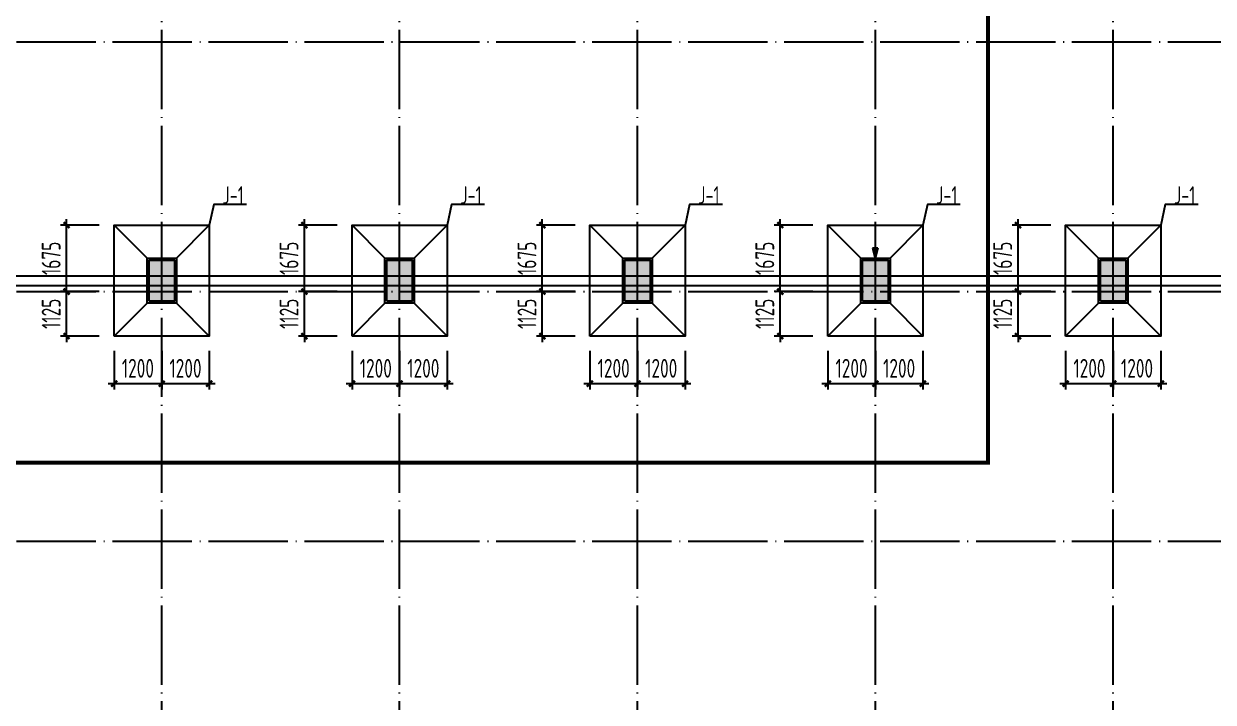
# Model space of a CAD drawing. Extents: x 2303022 to 2899168, y 17226141 to 18257813.
# Drawn here: x 2453829 to 2483829, y 18082017 to 18099136 of the extents above; entities that cross this region are included whole.
import ezdxf
from ezdxf.enums import TextEntityAlignment as Align

# ---------------------------------------------------------------- set-up
doc = ezdxf.new("R2010")
doc.units = 0
doc.header["$LTSCALE"] = 1000
doc.header["$MEASUREMENT"] = 0
for name, pattern in [('94', [0]), ('DASH', [0.35, 0.25, -0.1]), ('DOTE', [2.42, 2, -0.2, 0.02, -0.2])]:
    doc.linetypes.add(name, pattern=pattern)
doc.layers.get('Defpoints').update_dxf_attribs({"color": 250})
for name, color, linetype in [('1', 7, 'Continuous'), ('3', 3, 'Continuous'), ('3T_WOOD', 21, 'Continuous'), ('AXIS', 171, 'Continuous'), ('COLU', 253, 'Continuous'), ('COLU_DIM', 3, 'Continuous'), ('COLU_HATCH', 251, 'Continuous'), ('dim', 7, 'Continuous'), ('DOTE', 1, 'DOTE'), ('LVTRY', 6, 'Continuous'), ('搅拌桩', 136, 'Continuous')]:
    doc.layers.add(name, color=color, linetype=linetype)
doc.styles.add('TSSD_Dimension', font='Tssdeng.shx', dxfattribs={"width": 0.7, "bigfont": 'hztxt.shx'})
doc.styles.add('TSSD_REIN', font='tssdeng.shx', dxfattribs={"width": 0.7, "bigfont": 'tssdchn.shx'})
doc.dimstyles.new('TSSD_150_150', dxfattribs={"dimtxt": 475, "dimasz": 150, "dimexe": 150, "dimexo": 375, "dimgap": 150, "dimtad": 1, "dimdec": 0, "dimzin": 0, "dimdsep": 46, "dimtxsty": 'TSSD_Dimension', "dimblk": 'ARCHTICK', "dimcen": 0, "dimdle": 150, "dimclrt": 7, "dimadec": 0, "dimazin": 0, "dimtfac": 1, "dimtdec": 0, "dimtix": 1, "dimtmove": 2, "dimatfit": 3, "dimfxl": 0, "dimtolj": 1, "dimtzin": 0, "dimarcsym": 0})

# ---------------------------------------------------------------- blocks, each defined once
blk = doc.blocks.new('_ArchTick')
at = {"color": 0, "linetype": 'ByBlock', "const_width": 0.4}
blk.add_lwpolyline([(-0.5, -0.5), (0.5, 0.5)], dxfattribs=at)
blk = doc.blocks.new('*D492')
at = {"layer": 'COLU_DIM', "color": 0, "lineweight": -2}
for p, q in [((2457307, 18090880), (2457307, 18089905)), ((2458507, 18090880), (2458507, 18089905)), ((2458657, 18090055), (2457157, 18090055))]:
    blk.add_line(p, q, dxfattribs=at)
at = {"layer": 'Defpoints', "color": 0}
for p in [(2457307, 18091255), (2458507, 18091255), (2457307, 18090055)]:
    blk.add_point(p, dxfattribs=at)
at = {"layer": 'COLU_DIM', "color": 0, "lineweight": -2, "xscale": 150, "yscale": 150, "zscale": 150, "rotation": 180}
blk.add_blockref('_ArchTick', (2457307, 18090055), dxfattribs=at)
at = {"layer": 'COLU_DIM', "color": 0, "lineweight": -2, "xscale": 150, "yscale": 150, "zscale": 150}
blk.add_blockref('_ArchTick', (2458507, 18090055), dxfattribs=at)
at = {"layer": 'COLU_DIM', "color": 7, "insert": (2457907, 18090443), "char_height": 475, "attachment_point": 5, "style": 'TSSD_Dimension'}
blk.add_mtext('\\A1;1200', dxfattribs=at)
blk = doc.blocks.new('*D493')
at = {"layer": 'COLU_DIM', "color": 0, "lineweight": -2}
for p, q in [((2456107, 18090880), (2456107, 18089905)), ((2457307, 18090880), (2457307, 18089905)), ((2457457, 18090055), (2455957, 18090055))]:
    blk.add_line(p, q, dxfattribs=at)
at = {"layer": 'Defpoints', "color": 0}
for p in [(2456107, 18091255), (2457307, 18091255), (2456107, 18090055)]:
    blk.add_point(p, dxfattribs=at)
at = {"layer": 'COLU_DIM', "color": 0, "lineweight": -2, "xscale": 150, "yscale": 150, "zscale": 150, "rotation": 180}
blk.add_blockref('_ArchTick', (2456107, 18090055), dxfattribs=at)
at = {"layer": 'COLU_DIM', "color": 0, "lineweight": -2, "xscale": 150, "yscale": 150, "zscale": 150}
blk.add_blockref('_ArchTick', (2457307, 18090055), dxfattribs=at)
at = {"layer": 'COLU_DIM', "color": 7, "insert": (2456707, 18090443), "char_height": 475, "attachment_point": 5, "style": 'TSSD_Dimension'}
blk.add_mtext('\\A1;1200', dxfattribs=at)
blk = doc.blocks.new('*D494')
at = {"layer": 'COLU_DIM', "color": 0, "lineweight": -2}
for p, q in [((2454907, 18092380), (2454907, 18092530)), ((2455732, 18092380), (2454757, 18092380)), ((2454907, 18091255), (2454907, 18092380)), ((2455732, 18091255), (2454757, 18091255)), ((2454907, 18091255), (2454907, 18091105))]:
    blk.add_line(p, q, dxfattribs=at)
at = {"layer": 'Defpoints', "color": 0}
for p in [(2454907, 18092380), (2456107, 18092380), (2456107, 18091255)]:
    blk.add_point(p, dxfattribs=at)
at = {"layer": 'COLU_DIM', "color": 0, "lineweight": -2, "xscale": 150, "yscale": 150, "zscale": 150}
for p, rotation in [((2454907, 18092380), 270), ((2454907, 18091255), 90)]:
    blk.add_blockref('_ArchTick', p, dxfattribs=dict(at, rotation=rotation))
at = {"layer": 'COLU_DIM', "color": 7, "insert": (2454519, 18091818), "char_height": 475, "attachment_point": 5, "rotation": 90, "style": 'TSSD_Dimension'}
blk.add_mtext('\\A1;1125', dxfattribs=at)
blk = doc.blocks.new('*D495')
at = {"layer": 'COLU_DIM', "color": 0, "lineweight": -2}
for p, q in [((2454907, 18092230), (2454907, 18094205)), ((2455732, 18094055), (2454757, 18094055)), ((2455732, 18092380), (2454757, 18092380))]:
    blk.add_line(p, q, dxfattribs=at)
at = {"layer": 'Defpoints', "color": 0}
for p in [(2454907, 18094055), (2456107, 18094055), (2456107, 18092380)]:
    blk.add_point(p, dxfattribs=at)
at = {"layer": 'COLU_DIM', "color": 0, "lineweight": -2, "xscale": 150, "yscale": 150, "zscale": 150}
for p, rotation in [((2454907, 18094055), 90), ((2454907, 18092380), 270)]:
    blk.add_blockref('_ArchTick', p, dxfattribs=dict(at, rotation=rotation))
at = {"layer": 'COLU_DIM', "color": 7, "insert": (2454519, 18093218), "char_height": 475, "attachment_point": 5, "rotation": 90, "style": 'TSSD_Dimension'}
blk.add_mtext('\\A1;1675', dxfattribs=at)
blk = doc.blocks.new('*D496')
at = {"layer": 'COLU_DIM', "color": 0, "lineweight": -2}
for p, q in [((2463307, 18090880), (2463307, 18089905)), ((2464507, 18090880), (2464507, 18089905)), ((2464657, 18090055), (2463157, 18090055))]:
    blk.add_line(p, q, dxfattribs=at)
at = {"layer": 'Defpoints', "color": 0}
for p in [(2463307, 18091255), (2464507, 18091255), (2463307, 18090055)]:
    blk.add_point(p, dxfattribs=at)
at = {"layer": 'COLU_DIM', "color": 0, "lineweight": -2, "xscale": 150, "yscale": 150, "zscale": 150, "rotation": 180}
blk.add_blockref('_ArchTick', (2463307, 18090055), dxfattribs=at)
at = {"layer": 'COLU_DIM', "color": 0, "lineweight": -2, "xscale": 150, "yscale": 150, "zscale": 150}
blk.add_blockref('_ArchTick', (2464507, 18090055), dxfattribs=at)
at = {"layer": 'COLU_DIM', "color": 7, "insert": (2463907, 18090443), "char_height": 475, "attachment_point": 5, "style": 'TSSD_Dimension'}
blk.add_mtext('\\A1;1200', dxfattribs=at)
blk = doc.blocks.new('*D497')
at = {"layer": 'COLU_DIM', "color": 0, "lineweight": -2}
for p, q in [((2462107, 18090880), (2462107, 18089905)), ((2463307, 18090880), (2463307, 18089905)), ((2463457, 18090055), (2461957, 18090055))]:
    blk.add_line(p, q, dxfattribs=at)
at = {"layer": 'Defpoints', "color": 0}
for p in [(2462107, 18091255), (2463307, 18091255), (2462107, 18090055)]:
    blk.add_point(p, dxfattribs=at)
at = {"layer": 'COLU_DIM', "color": 0, "lineweight": -2, "xscale": 150, "yscale": 150, "zscale": 150, "rotation": 180}
blk.add_blockref('_ArchTick', (2462107, 18090055), dxfattribs=at)
at = {"layer": 'COLU_DIM', "color": 0, "lineweight": -2, "xscale": 150, "yscale": 150, "zscale": 150}
blk.add_blockref('_ArchTick', (2463307, 18090055), dxfattribs=at)
at = {"layer": 'COLU_DIM', "color": 7, "insert": (2462707, 18090443), "char_height": 475, "attachment_point": 5, "style": 'TSSD_Dimension'}
blk.add_mtext('\\A1;1200', dxfattribs=at)
blk = doc.blocks.new('*D498')
at = {"layer": 'COLU_DIM', "color": 0, "lineweight": -2}
for p, q in [((2460907, 18092380), (2460907, 18092530)), ((2461732, 18092380), (2460757, 18092380)), ((2460907, 18091255), (2460907, 18092380)), ((2461732, 18091255), (2460757, 18091255)), ((2460907, 18091255), (2460907, 18091105))]:
    blk.add_line(p, q, dxfattribs=at)
at = {"layer": 'Defpoints', "color": 0}
for p in [(2460907, 18092380), (2462107, 18092380), (2462107, 18091255)]:
    blk.add_point(p, dxfattribs=at)
at = {"layer": 'COLU_DIM', "color": 0, "lineweight": -2, "xscale": 150, "yscale": 150, "zscale": 150}
for p, rotation in [((2460907, 18092380), 270), ((2460907, 18091255), 90)]:
    blk.add_blockref('_ArchTick', p, dxfattribs=dict(at, rotation=rotation))
at = {"layer": 'COLU_DIM', "color": 7, "insert": (2460519, 18091818), "char_height": 475, "attachment_point": 5, "rotation": 90, "style": 'TSSD_Dimension'}
blk.add_mtext('\\A1;1125', dxfattribs=at)
blk = doc.blocks.new('*D499')
at = {"layer": 'COLU_DIM', "color": 0, "lineweight": -2}
for p, q in [((2460907, 18092230), (2460907, 18094205)), ((2461732, 18094055), (2460757, 18094055)), ((2461732, 18092380), (2460757, 18092380))]:
    blk.add_line(p, q, dxfattribs=at)
at = {"layer": 'Defpoints', "color": 0}
for p in [(2460907, 18094055), (2462107, 18094055), (2462107, 18092380)]:
    blk.add_point(p, dxfattribs=at)
at = {"layer": 'COLU_DIM', "color": 0, "lineweight": -2, "xscale": 150, "yscale": 150, "zscale": 150}
for p, rotation in [((2460907, 18094055), 90), ((2460907, 18092380), 270)]:
    blk.add_blockref('_ArchTick', p, dxfattribs=dict(at, rotation=rotation))
at = {"layer": 'COLU_DIM', "color": 7, "insert": (2460519, 18093218), "char_height": 475, "attachment_point": 5, "rotation": 90, "style": 'TSSD_Dimension'}
blk.add_mtext('\\A1;1675', dxfattribs=at)
blk = doc.blocks.new('*D516')
at = {"layer": 'COLU_DIM', "color": 0, "lineweight": -2}
for p, q in [((2469307, 18090880), (2469307, 18089905)), ((2470507, 18090880), (2470507, 18089905)), ((2470657, 18090055), (2469157, 18090055))]:
    blk.add_line(p, q, dxfattribs=at)
at = {"layer": 'Defpoints', "color": 0}
for p in [(2469307, 18091255), (2470507, 18091255), (2469307, 18090055)]:
    blk.add_point(p, dxfattribs=at)
at = {"layer": 'COLU_DIM', "color": 0, "lineweight": -2, "xscale": 150, "yscale": 150, "zscale": 150, "rotation": 180}
blk.add_blockref('_ArchTick', (2469307, 18090055), dxfattribs=at)
at = {"layer": 'COLU_DIM', "color": 0, "lineweight": -2, "xscale": 150, "yscale": 150, "zscale": 150}
blk.add_blockref('_ArchTick', (2470507, 18090055), dxfattribs=at)
at = {"layer": 'COLU_DIM', "color": 7, "insert": (2469907, 18090443), "char_height": 475, "attachment_point": 5, "style": 'TSSD_Dimension'}
blk.add_mtext('\\A1;1200', dxfattribs=at)
blk = doc.blocks.new('*D517')
at = {"layer": 'COLU_DIM', "color": 0, "lineweight": -2}
for p, q in [((2468107, 18090880), (2468107, 18089905)), ((2469307, 18090880), (2469307, 18089905)), ((2469457, 18090055), (2467957, 18090055))]:
    blk.add_line(p, q, dxfattribs=at)
at = {"layer": 'Defpoints', "color": 0}
for p in [(2468107, 18091255), (2469307, 18091255), (2468107, 18090055)]:
    blk.add_point(p, dxfattribs=at)
at = {"layer": 'COLU_DIM', "color": 0, "lineweight": -2, "xscale": 150, "yscale": 150, "zscale": 150, "rotation": 180}
blk.add_blockref('_ArchTick', (2468107, 18090055), dxfattribs=at)
at = {"layer": 'COLU_DIM', "color": 0, "lineweight": -2, "xscale": 150, "yscale": 150, "zscale": 150}
blk.add_blockref('_ArchTick', (2469307, 18090055), dxfattribs=at)
at = {"layer": 'COLU_DIM', "color": 7, "insert": (2468707, 18090443), "char_height": 475, "attachment_point": 5, "style": 'TSSD_Dimension'}
blk.add_mtext('\\A1;1200', dxfattribs=at)
blk = doc.blocks.new('*D518')
at = {"layer": 'COLU_DIM', "color": 0, "lineweight": -2}
for p, q in [((2466907, 18092380), (2466907, 18092530)), ((2467732, 18092380), (2466757, 18092380)), ((2466907, 18091255), (2466907, 18092380)), ((2467732, 18091255), (2466757, 18091255)), ((2466907, 18091255), (2466907, 18091105))]:
    blk.add_line(p, q, dxfattribs=at)
at = {"layer": 'Defpoints', "color": 0}
for p in [(2466907, 18092380), (2468107, 18092380), (2468107, 18091255)]:
    blk.add_point(p, dxfattribs=at)
at = {"layer": 'COLU_DIM', "color": 0, "lineweight": -2, "xscale": 150, "yscale": 150, "zscale": 150}
for p, rotation in [((2466907, 18092380), 270), ((2466907, 18091255), 90)]:
    blk.add_blockref('_ArchTick', p, dxfattribs=dict(at, rotation=rotation))
at = {"layer": 'COLU_DIM', "color": 7, "insert": (2466519, 18091818), "char_height": 475, "attachment_point": 5, "rotation": 90, "style": 'TSSD_Dimension'}
blk.add_mtext('\\A1;1125', dxfattribs=at)
blk = doc.blocks.new('*D519')
at = {"layer": 'COLU_DIM', "color": 0, "lineweight": -2}
for p, q in [((2466907, 18092230), (2466907, 18094205)), ((2467732, 18094055), (2466757, 18094055)), ((2467732, 18092380), (2466757, 18092380))]:
    blk.add_line(p, q, dxfattribs=at)
at = {"layer": 'Defpoints', "color": 0}
for p in [(2466907, 18094055), (2468107, 18094055), (2468107, 18092380)]:
    blk.add_point(p, dxfattribs=at)
at = {"layer": 'COLU_DIM', "color": 0, "lineweight": -2, "xscale": 150, "yscale": 150, "zscale": 150}
for p, rotation in [((2466907, 18094055), 90), ((2466907, 18092380), 270)]:
    blk.add_blockref('_ArchTick', p, dxfattribs=dict(at, rotation=rotation))
at = {"layer": 'COLU_DIM', "color": 7, "insert": (2466519, 18093218), "char_height": 475, "attachment_point": 5, "rotation": 90, "style": 'TSSD_Dimension'}
blk.add_mtext('\\A1;1675', dxfattribs=at)
blk = doc.blocks.new('*D504')
at = {"layer": 'COLU_DIM', "color": 0, "lineweight": -2}
for p, q in [((2475307, 18090880), (2475307, 18089905)), ((2476507, 18090880), (2476507, 18089905)), ((2476657, 18090055), (2475157, 18090055))]:
    blk.add_line(p, q, dxfattribs=at)
at = {"layer": 'Defpoints', "color": 0}
for p in [(2475307, 18091255), (2476507, 18091255), (2475307, 18090055)]:
    blk.add_point(p, dxfattribs=at)
at = {"layer": 'COLU_DIM', "color": 0, "lineweight": -2, "xscale": 150, "yscale": 150, "zscale": 150, "rotation": 180}
blk.add_blockref('_ArchTick', (2475307, 18090055), dxfattribs=at)
at = {"layer": 'COLU_DIM', "color": 0, "lineweight": -2, "xscale": 150, "yscale": 150, "zscale": 150}
blk.add_blockref('_ArchTick', (2476507, 18090055), dxfattribs=at)
at = {"layer": 'COLU_DIM', "color": 7, "insert": (2475907, 18090443), "char_height": 475, "attachment_point": 5, "style": 'TSSD_Dimension'}
blk.add_mtext('\\A1;1200', dxfattribs=at)
blk = doc.blocks.new('*D505')
at = {"layer": 'COLU_DIM', "color": 0, "lineweight": -2}
for p, q in [((2474107, 18090880), (2474107, 18089905)), ((2475307, 18090880), (2475307, 18089905)), ((2475457, 18090055), (2473957, 18090055))]:
    blk.add_line(p, q, dxfattribs=at)
at = {"layer": 'Defpoints', "color": 0}
for p in [(2474107, 18091255), (2475307, 18091255), (2474107, 18090055)]:
    blk.add_point(p, dxfattribs=at)
at = {"layer": 'COLU_DIM', "color": 0, "lineweight": -2, "xscale": 150, "yscale": 150, "zscale": 150, "rotation": 180}
blk.add_blockref('_ArchTick', (2474107, 18090055), dxfattribs=at)
at = {"layer": 'COLU_DIM', "color": 0, "lineweight": -2, "xscale": 150, "yscale": 150, "zscale": 150}
blk.add_blockref('_ArchTick', (2475307, 18090055), dxfattribs=at)
at = {"layer": 'COLU_DIM', "color": 7, "insert": (2474707, 18090443), "char_height": 475, "attachment_point": 5, "style": 'TSSD_Dimension'}
blk.add_mtext('\\A1;1200', dxfattribs=at)
blk = doc.blocks.new('*D506')
at = {"layer": 'COLU_DIM', "color": 0, "lineweight": -2}
for p, q in [((2472907, 18092380), (2472907, 18092530)), ((2473732, 18092380), (2472757, 18092380)), ((2472907, 18091255), (2472907, 18092380)), ((2473732, 18091255), (2472757, 18091255)), ((2472907, 18091255), (2472907, 18091105))]:
    blk.add_line(p, q, dxfattribs=at)
at = {"layer": 'Defpoints', "color": 0}
for p in [(2472907, 18092380), (2474107, 18092380), (2474107, 18091255)]:
    blk.add_point(p, dxfattribs=at)
at = {"layer": 'COLU_DIM', "color": 0, "lineweight": -2, "xscale": 150, "yscale": 150, "zscale": 150}
for p, rotation in [((2472907, 18092380), 270), ((2472907, 18091255), 90)]:
    blk.add_blockref('_ArchTick', p, dxfattribs=dict(at, rotation=rotation))
at = {"layer": 'COLU_DIM', "color": 7, "insert": (2472519, 18091818), "char_height": 475, "attachment_point": 5, "rotation": 90, "style": 'TSSD_Dimension'}
blk.add_mtext('\\A1;1125', dxfattribs=at)
blk = doc.blocks.new('*D507')
at = {"layer": 'COLU_DIM', "color": 0, "lineweight": -2}
for p, q in [((2472907, 18092230), (2472907, 18094205)), ((2473732, 18094055), (2472757, 18094055)), ((2473732, 18092380), (2472757, 18092380))]:
    blk.add_line(p, q, dxfattribs=at)
at = {"layer": 'Defpoints', "color": 0}
for p in [(2472907, 18094055), (2474107, 18094055), (2474107, 18092380)]:
    blk.add_point(p, dxfattribs=at)
at = {"layer": 'COLU_DIM', "color": 0, "lineweight": -2, "xscale": 150, "yscale": 150, "zscale": 150}
for p, rotation in [((2472907, 18094055), 90), ((2472907, 18092380), 270)]:
    blk.add_blockref('_ArchTick', p, dxfattribs=dict(at, rotation=rotation))
at = {"layer": 'COLU_DIM', "color": 7, "insert": (2472519, 18093218), "char_height": 475, "attachment_point": 5, "rotation": 90, "style": 'TSSD_Dimension'}
blk.add_mtext('\\A1;1675', dxfattribs=at)
blk = doc.blocks.new('*D508')
at = {"layer": 'COLU_DIM', "color": 0, "lineweight": -2}
for p, q in [((2481307, 18090880), (2481307, 18089905)), ((2482507, 18090880), (2482507, 18089905)), ((2482657, 18090055), (2481157, 18090055))]:
    blk.add_line(p, q, dxfattribs=at)
at = {"layer": 'Defpoints', "color": 0}
for p in [(2481307, 18091255), (2482507, 18091255), (2481307, 18090055)]:
    blk.add_point(p, dxfattribs=at)
at = {"layer": 'COLU_DIM', "color": 0, "lineweight": -2, "xscale": 150, "yscale": 150, "zscale": 150, "rotation": 180}
blk.add_blockref('_ArchTick', (2481307, 18090055), dxfattribs=at)
at = {"layer": 'COLU_DIM', "color": 0, "lineweight": -2, "xscale": 150, "yscale": 150, "zscale": 150}
blk.add_blockref('_ArchTick', (2482507, 18090055), dxfattribs=at)
at = {"layer": 'COLU_DIM', "color": 7, "insert": (2481907, 18090443), "char_height": 475, "attachment_point": 5, "style": 'TSSD_Dimension'}
blk.add_mtext('\\A1;1200', dxfattribs=at)
blk = doc.blocks.new('*D509')
at = {"layer": 'COLU_DIM', "color": 0, "lineweight": -2}
for p, q in [((2480107, 18090880), (2480107, 18089905)), ((2481307, 18090880), (2481307, 18089905)), ((2481457, 18090055), (2479957, 18090055))]:
    blk.add_line(p, q, dxfattribs=at)
at = {"layer": 'Defpoints', "color": 0}
for p in [(2480107, 18091255), (2481307, 18091255), (2480107, 18090055)]:
    blk.add_point(p, dxfattribs=at)
at = {"layer": 'COLU_DIM', "color": 0, "lineweight": -2, "xscale": 150, "yscale": 150, "zscale": 150, "rotation": 180}
blk.add_blockref('_ArchTick', (2480107, 18090055), dxfattribs=at)
at = {"layer": 'COLU_DIM', "color": 0, "lineweight": -2, "xscale": 150, "yscale": 150, "zscale": 150}
blk.add_blockref('_ArchTick', (2481307, 18090055), dxfattribs=at)
at = {"layer": 'COLU_DIM', "color": 7, "insert": (2480707, 18090443), "char_height": 475, "attachment_point": 5, "style": 'TSSD_Dimension'}
blk.add_mtext('\\A1;1200', dxfattribs=at)
blk = doc.blocks.new('*D510')
at = {"layer": 'COLU_DIM', "color": 0, "lineweight": -2}
for p, q in [((2478907, 18092380), (2478907, 18092530)), ((2479732, 18092380), (2478757, 18092380)), ((2478907, 18091255), (2478907, 18092380)), ((2479732, 18091255), (2478757, 18091255)), ((2478907, 18091255), (2478907, 18091105))]:
    blk.add_line(p, q, dxfattribs=at)
at = {"layer": 'Defpoints', "color": 0}
for p in [(2478907, 18092380), (2480107, 18092380), (2480107, 18091255)]:
    blk.add_point(p, dxfattribs=at)
at = {"layer": 'COLU_DIM', "color": 0, "lineweight": -2, "xscale": 150, "yscale": 150, "zscale": 150}
for p, rotation in [((2478907, 18092380), 270), ((2478907, 18091255), 90)]:
    blk.add_blockref('_ArchTick', p, dxfattribs=dict(at, rotation=rotation))
at = {"layer": 'COLU_DIM', "color": 7, "insert": (2478519, 18091818), "char_height": 475, "attachment_point": 5, "rotation": 90, "style": 'TSSD_Dimension'}
blk.add_mtext('\\A1;1125', dxfattribs=at)
blk = doc.blocks.new('*D511')
at = {"layer": 'COLU_DIM', "color": 0, "lineweight": -2}
for p, q in [((2478907, 18092230), (2478907, 18094205)), ((2479732, 18094055), (2478757, 18094055)), ((2479732, 18092380), (2478757, 18092380))]:
    blk.add_line(p, q, dxfattribs=at)
at = {"layer": 'Defpoints', "color": 0}
for p in [(2478907, 18094055), (2480107, 18094055), (2480107, 18092380)]:
    blk.add_point(p, dxfattribs=at)
at = {"layer": 'COLU_DIM', "color": 0, "lineweight": -2, "xscale": 150, "yscale": 150, "zscale": 150}
for p, rotation in [((2478907, 18094055), 90), ((2478907, 18092380), 270)]:
    blk.add_blockref('_ArchTick', p, dxfattribs=dict(at, rotation=rotation))
at = {"layer": 'COLU_DIM', "color": 7, "insert": (2478519, 18093218), "char_height": 475, "attachment_point": 5, "rotation": 90, "style": 'TSSD_Dimension'}
blk.add_mtext('\\A1;1675', dxfattribs=at)
blk = doc.blocks.new('q2321q321323121f')
at = {"layer": 'COLU'}
for points in [[(2456107, 18107790), (2456107, 18110590), (2458507, 18110590), (2458507, 18107790)], [(2462107, 18107790), (2462107, 18110590), (2464507, 18110590), (2464507, 18107790)], [(2468107, 18107790), (2468107, 18110590), (2470507, 18110590), (2470507, 18107790)], [(2474107, 18107790), (2474107, 18110590), (2476507, 18110590), (2476507, 18107790)], [(2480107, 18107790), (2480107, 18110590), (2482507, 18110590), (2482507, 18107790)], [(2456937, 18108625), (2456937, 18109755), (2457677, 18109755), (2457677, 18108625)], [(2456987, 18108675), (2456987, 18109705), (2457627, 18109705), (2457627, 18108675)], [(2462937, 18108625), (2462937, 18109755), (2463677, 18109755), (2463677, 18108625)], [(2462987, 18108675), (2462987, 18109705), (2463627, 18109705), (2463627, 18108675)], [(2468937, 18108625), (2468937, 18109755), (2469677, 18109755), (2469677, 18108625)], [(2468987, 18108675), (2468987, 18109705), (2469627, 18109705), (2469627, 18108675)], [(2474937, 18108625), (2474937, 18109755), (2475677, 18109755), (2475677, 18108625)], [(2474987, 18108675), (2474987, 18109705), (2475627, 18109705), (2475627, 18108675)], [(2480937, 18108625), (2480937, 18109755), (2481677, 18109755), (2481677, 18108625)], [(2480987, 18108675), (2480987, 18109705), (2481627, 18109705), (2481627, 18108675)]]:
    blk.add_lwpolyline(points, close=True, dxfattribs=at)
blk = doc.blocks.new('A$C177878A3')
at = {"layer": '1', "linetype": '94'}
blk.add_hatch(color=6, dxfattribs=at).paths.add_polyline_path([(112, 433), (0, 0), (224, 0)])
at = {"layer": '1', "color": 6, "linetype": '94'}
for p, q in [((0, 0), (112, 433)), ((224, 0), (112, 433)), ((0, 0), (224, 0))]:
    blk.add_line(p, q, dxfattribs=at)
blk = doc.blocks.new('A$C32175502')
at = {"layer": '1', "linetype": '94'}
blk.add_blockref('A$C177878A3', (0, 0), dxfattribs=at)
blk = doc.blocks.new('A$C3C5B3CE3')
at = {"layer": '1', "linetype": '94', "rotation": 180}
blk.add_blockref('A$C32175502', (224, 433), dxfattribs=at)
blk = doc.blocks.new('A$C43EB326B')
at = {"layer": '搅拌桩'}
blk.add_blockref('A$C3C5B3CE3', (0, 0), dxfattribs=at)
blk = doc.blocks.new('A$C2BB7790D')
at = {"layer": 'dim'}
blk.add_blockref('A$C43EB326B', (0, 0), dxfattribs=at)

msp = doc.modelspace()

# ---------------------------------------------------------------- hatches: boundary and pattern name
at = {"layer": 'COLU_HATCH'}
for points in [[(2456987, 18092140.5), (2456987, 18093170.5), (2457627, 18093170.5), (2457627, 18092140.5)], [(2462987, 18092140.5), (2462987, 18093170.5), (2463627, 18093170.5), (2463627, 18092140.5)], [(2468987, 18092140.5), (2468987, 18093170.5), (2469627, 18093170.5), (2469627, 18092140.5)], [(2474987, 18092140.5), (2474987, 18093170.5), (2475627, 18093170.5), (2475627, 18092140.5)], [(2480987, 18092140.5), (2480987, 18093170.5), (2481627, 18093170.5), (2481627, 18092140.5)]]:
    msp.add_hatch(color=256, dxfattribs=at).paths.add_polyline_path(points)

# ---------------------------------------------------------------- linework, layer by layer
at = {"layer": '3T_WOOD'}
for points in [[(2459449.7, 18094575.9), (2458620.1, 18094575.9), (2458507, 18094055.5)], [(2465449.7, 18094575.9), (2464620.1, 18094575.9), (2464507, 18094055.5)], [(2471449.7, 18094575.9), (2470620.1, 18094575.9), (2470507, 18094055.5)], [(2477449.7, 18094575.9), (2476620.1, 18094575.9), (2476507, 18094055.5)], [(2483449.7, 18094575.9), (2482620.1, 18094575.9), (2482507, 18094055.5)]]:
    msp.add_lwpolyline(points, dxfattribs=at)
at = {"layer": 'AXIS', "linetype": 'DASH', "ltscale": 2, "const_width": 100}
msp.add_lwpolyline([(2447757.7, 18115107.8), (2478150.9, 18115107.8), (2478150.9, 18088061), (2447757.7, 18088061)], close=True, dxfattribs=at)
at = {"layer": 'DOTE'}
for p, q in [((2457307, 18065519.9), (2457307, 18133380.5)), ((2463307, 18065519.9), (2463307, 18133380.5)), ((2469307, 18065519.9), (2469307, 18133380.5)), ((2475307, 18065519.9), (2475307, 18133380.5)), ((2481307, 18065519.9), (2481307, 18133380.5)), ((2388307, 18098680.5), (2502307, 18098680.5)), ((2388307, 18092380.5), (2502307, 18092380.5)), ((2388307, 18086080.5), (2502307, 18086080.5))]:
    msp.add_line(p, q, dxfattribs=at)
at = {"layer": 'LVTRY'}
for p, q in [((2456937, 18093220.5), (2456107, 18094055.5)), ((2457677, 18093220.5), (2458507, 18094055.5)), ((2462937, 18093220.5), (2462107, 18094055.5)), ((2463677, 18093220.5), (2464507, 18094055.5)), ((2468937, 18093220.5), (2468107, 18094055.5)), ((2469677, 18093220.5), (2470507, 18094055.5)), ((2474937, 18093220.5), (2474107, 18094055.5)), ((2475677, 18093220.5), (2476507, 18094055.5)), ((2480937, 18093220.5), (2480107, 18094055.5)), ((2481677, 18093220.5), (2482507, 18094055.5)), ((2391847, 18092775.5), (2498767, 18092775.5)), ((2391847, 18092535.5), (2498767, 18092535.5)), ((2456937, 18092090.5), (2456107, 18091255.5)), ((2457677, 18092090.5), (2458507, 18091255.5)), ((2462937, 18092090.5), (2462107, 18091255.5)), ((2463677, 18092090.5), (2464507, 18091255.5)), ((2468937, 18092090.5), (2468107, 18091255.5)), ((2469677, 18092090.5), (2470507, 18091255.5)), ((2474937, 18092090.5), (2474107, 18091255.5)), ((2475677, 18092090.5), (2476507, 18091255.5)), ((2480937, 18092090.5), (2480107, 18091255.5)), ((2481677, 18092090.5), (2482507, 18091255.5))]:
    msp.add_line(p, q, dxfattribs=at)

# ---------------------------------------------------------------- block references
at = {"layer": '3', "xscale": 0.599999999627471, "yscale": 0.6000000014901161, "zscale": 0.6}
msp.add_blockref('A$C2BB7790D', (2475238.1, 18093213.7), dxfattribs=at)
at = {"layer": 'LVTRY'}
msp.add_blockref('q2321q321323121f', (0, -16534.8), dxfattribs=at)

# ---------------------------------------------------------------- texts
at = {"layer": '3T_WOOD', "style": 'TSSD_REIN', "width": 0.7}
for p in [(2459375.7, 18094588.2), (2465375.7, 18094588.2), (2471375.7, 18094588.2), (2477375.7, 18094588.2), (2483375.7, 18094588.2)]:
    msp.add_text('J-1', height=450, dxfattribs=at).set_placement(p, align=Align.RIGHT)

# ---------------------------------------------------------------- dimensions: what is measured, and where the dimension line sits
at = {"layer": 'COLU_DIM'}
for base, p1, p2, angle, picture, middle in [((2454907, 18094055.5), (2456107, 18092380.5), (2456107, 18094055.5), 90, '*D495', (2454519.5, 18093218)), ((2460907, 18094055.5), (2462107, 18092380.5), (2462107, 18094055.5), 90, '*D499', (2460519.5, 18093218)), ((2466907, 18094055.5), (2468107, 18092380.5), (2468107, 18094055.5), 90, '*D519', (2466519.5, 18093218)), ((2472907, 18094055.5), (2474107, 18092380.5), (2474107, 18094055.5), 90, '*D507', (2472519.5, 18093218)), ((2478907, 18094055.5), (2480107, 18092380.5), (2480107, 18094055.5), 90, '*D511', (2478519.5, 18093218)), ((2454907, 18092380.5), (2456107, 18091255.5), (2456107, 18092380.5), 90, '*D494', (2454519.5, 18091818)), ((2460907, 18092380.5), (2462107, 18091255.5), (2462107, 18092380.5), 90, '*D498', (2460519.5, 18091818)), ((2466907, 18092380.5), (2468107, 18091255.5), (2468107, 18092380.5), 90, '*D518', (2466519.5, 18091818)), ((2472907, 18092380.5), (2474107, 18091255.5), (2474107, 18092380.5), 90, '*D506', (2472519.5, 18091818)), ((2478907, 18092380.5), (2480107, 18091255.5), (2480107, 18092380.5), 90, '*D510', (2478519.5, 18091818)), ((2456107, 18090055.5), (2457307, 18091255.5), (2456107, 18091255.5), 180, '*D493', (2456707, 18090443)), ((2457307, 18090055.5), (2458507, 18091255.5), (2457307, 18091255.5), 180, '*D492', (2457907, 18090443)), ((2462107, 18090055.5), (2463307, 18091255.5), (2462107, 18091255.5), 180, '*D497', (2462707, 18090443)), ((2463307, 18090055.5), (2464507, 18091255.5), (2463307, 18091255.5), 180, '*D496', (2463907, 18090443)), ((2468107, 18090055.5), (2469307, 18091255.5), (2468107, 18091255.5), 180, '*D517', (2468707, 18090443)), ((2469307, 18090055.5), (2470507, 18091255.5), (2469307, 18091255.5), 180, '*D516', (2469907, 18090443)), ((2474107, 18090055.5), (2475307, 18091255.5), (2474107, 18091255.5), 180, '*D505', (2474707, 18090443)), ((2475307, 18090055.5), (2476507, 18091255.5), (2475307, 18091255.5), 180, '*D504', (2475907, 18090443)), ((2480107, 18090055.5), (2481307, 18091255.5), (2480107, 18091255.5), 180, '*D509', (2480707, 18090443)), ((2481307, 18090055.5), (2482507, 18091255.5), (2481307, 18091255.5), 180, '*D508', (2481907, 18090443))]:
    dim = msp.add_linear_dim(base=base, p1=p1, p2=p2, angle=angle, dimstyle='TSSD_150_150', dxfattribs=at)
    dim.commit()
    dim.dimension.update_dxf_attribs({"geometry": picture, "text_midpoint": middle})

doc.saveas('drawing.dxf')
